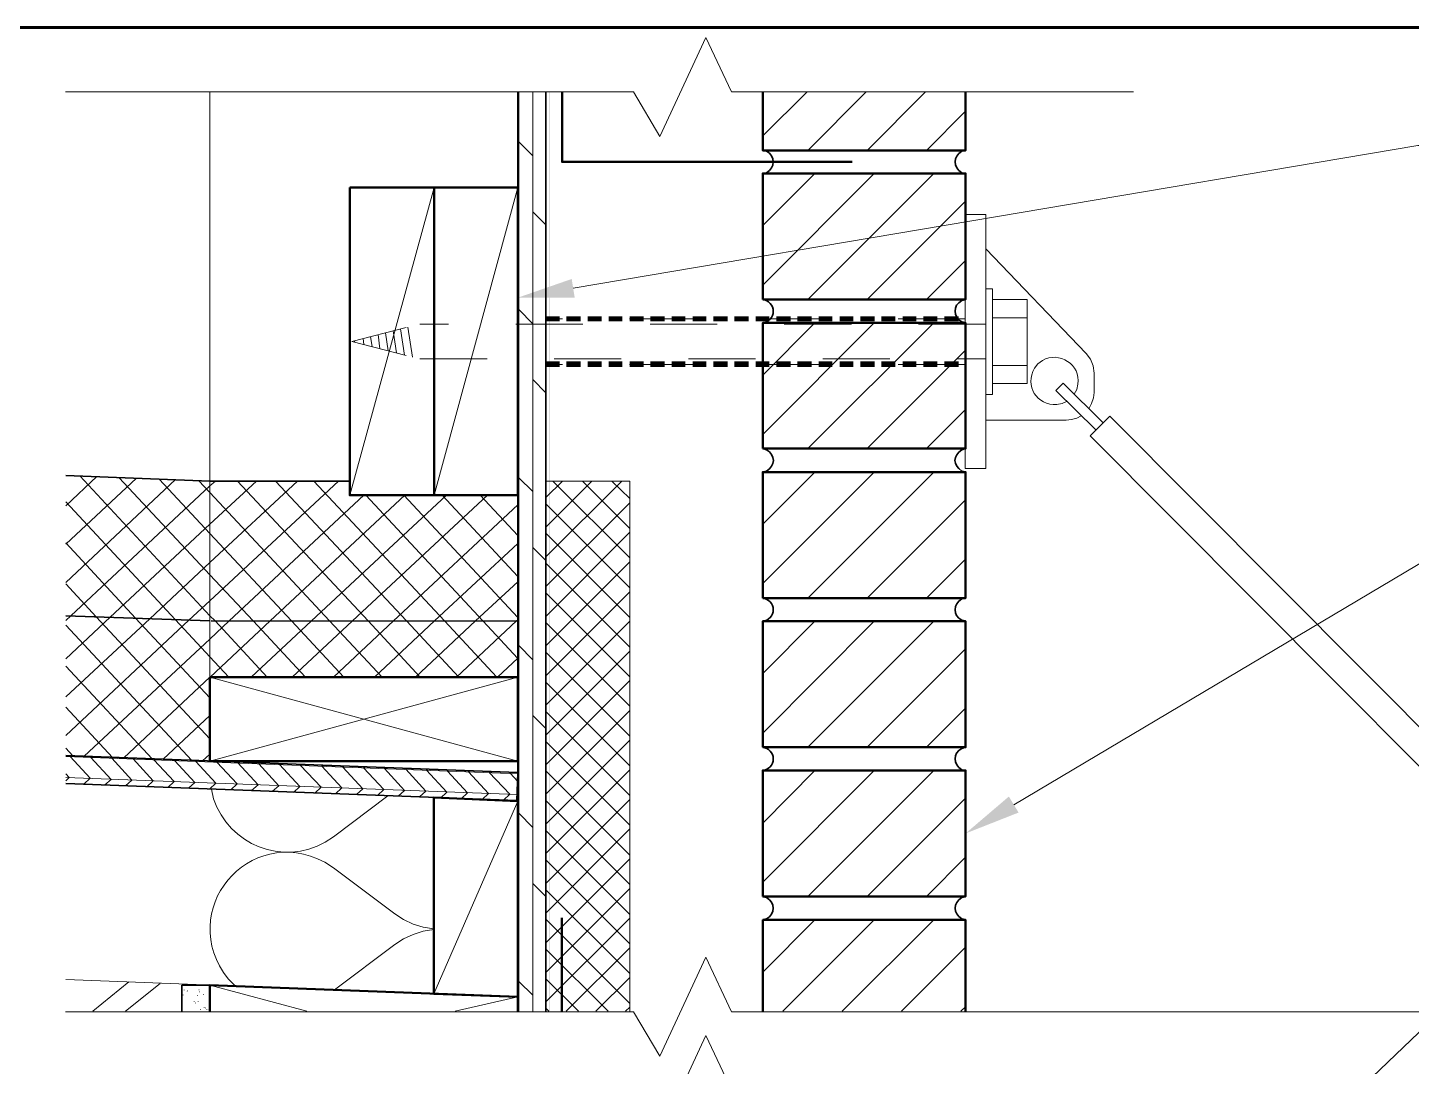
# Model space of a CAD drawing. Header units: inches. Extents: x 5 to 516, y -193 to 129.
# Drawn here: x 338.017 to 340.078, y -10.106 to -8.559 of the extents above; entities that cross this region are included whole.
import ezdxf

# ---------------------------------------------------------------- set-up
doc = ezdxf.new("R2010")
doc.units = ezdxf.units.IN
doc.header["$MEASUREMENT"] = 0
doc.linetypes.add('PDF_IMPORT', pattern=[1, 0.8, -0.2])
doc.layers.add('PDF6_Geometry', color=7, linetype='Continuous')
doc.layers.add('PDF6_Solid Fills', color=7, linetype='Continuous')

msp = doc.modelspace()

# ---------------------------------------------------------------- hatches: boundary and pattern name
at = {"layer": 'PDF6_Solid Fills', "transparency": 33554559}
for points in [[(338.7934793, -10.0244713), (338.7945904, -10.0244713), (338.7945903, -8.655027), (338.7934793, -8.655027)], [(338.7884789, -8.988915), (338.7884789, -8.9966928), (338.80959, -8.9966936), (338.80959, -8.988915)], [(338.8195899, -8.988915), (338.8195899, -8.9966928), (338.840701, -8.9966936), (338.840701, -8.988915)], [(338.851257, -8.988915), (338.851257, -8.9966928), (338.8718125, -8.9966936), (338.8718125, -8.988915)], [(338.8823679, -8.988915), (338.8823679, -8.9966928), (338.9029235, -8.9966936), (338.9029235, -8.988915)], [(338.9134789, -8.988915), (338.9134789, -8.9966928), (338.93459, -8.9966936), (338.93459, -8.988915)], [(338.9445899, -8.988915), (338.9445899, -8.9966928), (338.965701, -8.9966936), (338.965701, -8.988915)], [(338.976257, -8.988915), (338.976257, -8.9966928), (338.9968125, -8.9966936), (338.9968125, -8.988915)], [(339.0073679, -8.988915), (339.0073679, -8.9966928), (339.0279235, -8.9966936), (339.0279235, -8.988915)], [(339.0384789, -8.988915), (339.0384789, -8.9966928), (339.05959, -8.9966936), (339.05959, -8.988915)], [(339.0695899, -8.988915), (339.0695899, -8.9966928), (339.090701, -8.9966936), (339.090701, -8.988915)], [(339.101257, -8.988915), (339.101257, -8.9966928), (339.1218125, -8.9966936), (339.1218125, -8.988915)], [(339.1323679, -8.988915), (339.1323679, -8.9966928), (339.153479, -8.9966936), (339.153479, -8.988915)], [(339.1634789, -8.988915), (339.1634789, -8.9966928), (339.18459, -8.9966936), (339.18459, -8.988915)], [(339.195146, -8.988915), (339.195146, -8.9966928), (339.2157015, -8.9966936), (339.2157015, -8.988915)], [(339.226257, -8.988915), (339.226257, -8.9966928), (339.2468125, -8.9966936), (339.2468125, -8.988915)], [(339.2573679, -8.988915), (339.2573679, -8.9966928), (339.278479, -8.9966936), (339.278479, -8.988915)], [(339.2884789, -8.988915), (339.2884789, -8.9966928), (339.30959, -8.9966936), (339.30959, -8.988915)], [(339.320146, -8.988915), (339.320146, -8.9966928), (339.3407015, -8.9966936), (339.3407015, -8.988915)], [(339.351257, -8.988915), (339.351257, -8.9966928), (339.3718125, -8.9966936), (339.3718125, -8.988915)], [(339.3823679, -8.988915), (339.3823679, -8.9966928), (339.403479, -8.9966936), (339.403479, -8.988915)], [(338.7884789, -9.0561373), (338.7884789, -9.0644707), (338.80959, -9.0644709), (338.80959, -9.0561373)], [(338.8195899, -9.0561373), (338.8195899, -9.0644707), (338.840701, -9.0644709), (338.840701, -9.0561373)], [(338.851257, -9.0561373), (338.851257, -9.0644707), (338.8718125, -9.0644709), (338.8718125, -9.0561373)], [(338.8823679, -9.0561373), (338.8823679, -9.0644707), (338.9029235, -9.0644709), (338.9029235, -9.0561373)], [(338.9134789, -9.0561373), (338.9134789, -9.0644707), (338.93459, -9.0644709), (338.93459, -9.0561373)], [(338.9445899, -9.0561373), (338.9445899, -9.0644707), (338.965701, -9.0644709), (338.965701, -9.0561373)], [(338.976257, -9.0561373), (338.976257, -9.0644707), (338.9968125, -9.0644709), (338.9968125, -9.0561373)], [(339.0073679, -9.0561373), (339.0073679, -9.0644707), (339.0279235, -9.0644709), (339.0279235, -9.0561373)], [(339.0384789, -9.0561373), (339.0384789, -9.0644707), (339.05959, -9.0644709), (339.05959, -9.0561373)], [(339.0695899, -9.0561373), (339.0695899, -9.0644707), (339.090701, -9.0644709), (339.090701, -9.0561373)], [(339.101257, -9.0561373), (339.101257, -9.0644707), (339.1218125, -9.0644709), (339.1218125, -9.0561373)], [(339.1323679, -9.0561373), (339.1323679, -9.0644707), (339.153479, -9.0644709), (339.153479, -9.0561373)], [(339.1634789, -9.0561373), (339.1634789, -9.0644707), (339.18459, -9.0644709), (339.18459, -9.0561373)], [(339.195146, -9.0561373), (339.195146, -9.0644707), (339.2157015, -9.0644709), (339.2157015, -9.0561373)], [(339.226257, -9.0561373), (339.226257, -9.0644707), (339.2468125, -9.0644709), (339.2468125, -9.0561373)], [(339.2573679, -9.0561373), (339.2573679, -9.0644707), (339.278479, -9.0644709), (339.278479, -9.0561373)], [(339.2884789, -9.0561373), (339.2884789, -9.0644707), (339.30959, -9.0644709), (339.30959, -9.0561373)], [(339.320146, -9.0561373), (339.320146, -9.0644707), (339.3407015, -9.0644709), (339.3407015, -9.0561373)], [(339.351257, -9.0561373), (339.351257, -9.0644707), (339.3718125, -9.0644709), (339.3718125, -9.0561373)], [(339.3823679, -9.0561373), (339.3823679, -9.0644707), (339.403479, -9.0644709), (339.403479, -9.0561373)]]:
    msp.add_hatch(color=256, dxfattribs=at).paths.add_polyline_path(points)

# ---------------------------------------------------------------- linework, layer by layer
at = {"layer": 'PDF6_Geometry', "lineweight": 60}
msp.add_lwpolyline([(356.8940342, -11.7255821), (356.8940342, -8.5589156), (334.3940348, -8.5589156), (334.3940348, -12.3344711)], dxfattribs=at)
at = {"layer": 'PDF6_Geometry', "lineweight": 15}
for points in [[(338.0734792, -8.6544717), (338.9195903, -8.6544717), (338.9584792, -8.7211384), (339.027368, -8.5733606), (339.0651458, -8.6544717), (339.6640347, -8.6544717)], [(338.2884789, -8.6550267), (338.2884789, -9.5266933)], [(338.7484794, -10.0244713), (338.7484794, -8.655027)], [(338.7695897, -10.0244713), (338.7695897, -8.655027)], [(339.1118127, -8.7200269), (339.1773682, -8.6550269)], [(339.179035, -8.7416932), (339.2657016, -8.6550266)], [(339.2673675, -8.7416932), (339.3540342, -8.6550266)], [(339.3557012, -8.7416932), (339.4140345, -8.6833599)], [(338.7695897, -8.7500268), (338.7484786, -8.7289157)], [(338.8295906, -8.9472483), (340.0873683, -8.7344706), (340.2468128, -8.7344706)], [(339.1118127, -8.9428041), (339.2779238, -8.7761374)], [(339.1118127, -8.8539154), (339.1895904, -8.7761376)], [(339.179035, -8.9639155), (339.3668127, -8.7761377)], [(338.6223684, -8.7972488), (338.4968128, -9.2555821)], [(338.7473684, -8.7972488), (338.6223684, -9.2555821)], [(339.2673675, -8.9639155), (339.4140342, -8.8172488)], [(338.789035, -8.8528044), (338.7695906, -8.8333599)], [(339.4134789, -9.2155828), (339.4134789, -8.8372494), (339.4440345, -8.8372494)], [(339.4440349, -8.8372494), (339.4440349, -9.2155828), (339.4134794, -9.2155828)], [(338.7484794, -8.8955821), (338.7473683, -8.894471)], [(339.4440349, -8.8883596), (339.5934793, -9.0444707)], [(339.3557012, -8.9639155), (339.4140345, -8.9055821)], [(339.4440349, -9.1055826), (339.4540349, -9.1055826), (339.4540349, -8.9478048), (339.4440349, -8.9478048)], [(339.4540345, -8.9639155), (339.5057012, -8.9639155)], [(339.5057008, -9.0889155), (339.5057008, -8.9639155)], [(338.7695897, -9.0000268), (338.7484786, -8.9789157)], [(338.5834788, -9.005026), (338.5901455, -9.050026)], [(338.7884789, -8.9928043), (338.7884789, -8.9922487)], [(339.1118127, -9.1650263), (339.2779238, -8.9989152)], [(339.1118127, -9.0766937), (339.1895904, -8.998916)], [(339.179035, -9.1861377), (339.3668127, -8.9989155)], [(339.4540345, -8.9911371), (339.5057012, -8.9911371)], [(338.5168126, -9.0222492), (338.5179237, -9.0311381)], [(338.5279232, -9.019471), (338.5301455, -9.0339155)], [(338.539035, -9.0161378), (338.5418128, -9.0372489)], [(338.5501457, -9.0133596), (338.5540346, -9.0405818)], [(338.5612563, -9.0105825), (338.5662563, -9.0433603)], [(338.5723681, -9.0078043), (338.5784792, -9.0466931)], [(338.7473684, -9.0366931), (338.7473684, -9.0294709)], [(339.2673675, -9.1861377), (339.4140342, -9.039471)], [(339.5973677, -9.126694), (339.6018121, -9.1189162), (339.6045899, -9.1105828), (339.605701, -9.1022495), (339.605701, -9.0739162), (339.6040343, -9.0628051), (339.6001454, -9.0528051), (339.5934788, -9.0444717)], [(338.7884789, -9.0605816), (338.7884789, -9.060026)], [(339.4540345, -9.0622487), (339.5057012, -9.0622487)], [(339.5284791, -9.0550265), (339.5218124, -9.0600265), (339.5168124, -9.0661376)], [(338.789035, -9.1028043), (338.7695906, -9.0833599)], [(339.4540345, -9.0889155), (339.5057012, -9.0889155)], [(339.4857016, -9.7166937), (340.5090349, -9.1083604), (340.6684793, -9.1083604)], [(339.619034, -9.1478042), (339.5595896, -9.0883598), (339.5484784, -9.0994709), (339.6079229, -9.1583598)], [(339.5757013, -9.1050265), (339.5795902, -9.0978043), (339.5812569, -9.0900265)], [(339.3557012, -9.1861377), (339.4140345, -9.1278043)], [(339.5501457, -9.120582), (339.5579235, -9.1189154), (339.5651457, -9.115582)], [(338.7484794, -9.1461382), (338.7473683, -9.1444715)], [(339.4440349, -9.1439149), (339.5640349, -9.1439149), (339.5718127, -9.1428038), (339.5795905, -9.1405816), (339.5862571, -9.1372482)], [(339.5995898, -9.1672484), (339.6290342, -9.137804)], [(340.5118122, -10.0244713), (339.6290344, -9.1378047)], [(340.4529234, -10.0244713), (339.5995901, -9.1672491)], [(338.1790339, -9.2300265), (338.0740339, -9.3283598)], [(338.2373676, -9.2322486), (338.0740343, -9.3855819)], [(338.1201462, -9.2278043), (338.0740351, -9.2711377)], [(338.0945906, -9.2266933), (338.2884795, -9.4350266)], [(338.1534782, -9.2294715), (338.2884782, -9.3739159)], [(338.2129242, -9.2316936), (338.2884797, -9.3128047)], [(338.7695897, -9.2500268), (338.7484786, -9.2294712)], [(339.1118127, -9.3872485), (339.2779238, -9.2211374)], [(339.1118127, -9.2989159), (339.1895904, -9.2211382)], [(339.179035, -9.408916), (339.3668127, -9.2211382)], [(338.0740353, -9.4422491), (338.0812575, -9.4350269), (338.2884797, -9.2416935)], [(338.2718118, -9.2339158), (338.2884785, -9.2516935)], [(338.4801451, -9.2344707), (338.2884785, -9.4128041)], [(338.4190343, -9.2344707), (338.2884787, -9.3555818)], [(338.5451453, -9.5266935), (338.466812, -9.4428046), (338.2884787, -9.2516935)], [(338.3579234, -9.2344707), (338.2884789, -9.2989152)], [(338.2968125, -9.2344707), (338.2884792, -9.241693)], [(338.3295906, -9.2344707), (338.5240351, -9.4428041), (338.6018128, -9.5266929)], [(338.3862573, -9.2344707), (338.5812572, -9.4428041), (338.659035, -9.5266929)], [(338.4434788, -9.2344707), (338.6379233, -9.4428041), (338.7157011, -9.5266929)], [(338.914035, -9.2344707), (338.789035, -9.2344707), (338.789035, -10.0244707)], [(338.789035, -9.2589153), (338.8134795, -9.2344709)], [(338.789035, -9.347249), (338.9018128, -9.2344712)], [(338.789035, -9.3033602), (338.8573684, -9.2344713)], [(338.914035, -9.3489162), (338.799035, -9.2344717)], [(338.914035, -9.3050262), (338.8434795, -9.2344707)], [(338.914035, -9.2605825), (338.8873683, -9.2344714)], [(338.914035, -10.0244713), (338.914035, -9.2344714)], [(338.0740353, -9.2655828), (338.2373686, -9.4411384)], [(338.5179236, -9.2555821), (338.3173681, -9.4428043), (338.2884792, -9.4700266), (338.101257, -9.644471)], [(338.5790345, -9.2555821), (338.378479, -9.4428043)], [(338.6407015, -9.2555821), (338.4395904, -9.4428043)], [(338.7473684, -9.2700271), (338.5618128, -9.4428049), (338.4723684, -9.5266938)], [(338.7018124, -9.2555821), (338.5007013, -9.4428043)], [(338.5207019, -9.2555821), (338.6951463, -9.4428043), (338.7473685, -9.4989155)], [(338.5773674, -9.2555821), (338.7473674, -9.4378043)], [(338.6345901, -9.2555821), (338.7473679, -9.3766932)], [(338.6912567, -9.2555821), (338.7473678, -9.3155821)], [(338.789035, -9.3916928), (338.914035, -9.2666928)], [(338.914035, -9.3933599), (338.789035, -9.2683599)], [(339.2673675, -9.408916), (339.4140342, -9.2622493)], [(338.0740353, -9.4994707), (338.1401464, -9.4372485), (338.2884797, -9.2989151)], [(338.4879237, -9.5266935), (338.410146, -9.4428046), (338.2884793, -9.3128046)], [(338.789035, -9.4361377), (338.914035, -9.3105821)], [(338.914035, -9.4378048), (338.789035, -9.3122493)], [(338.0740353, -9.3266937), (338.1779242, -9.4389159), (338.2884797, -9.5572493)], [(338.7473684, -9.3272487), (338.6229239, -9.4428042), (338.5334795, -9.5266931)], [(338.789035, -9.3528043), (338.7695906, -9.3333599)], [(338.0740353, -9.5561373), (338.1990353, -9.4394706), (338.2884797, -9.3555818)], [(338.789035, -9.4800265), (338.914035, -9.3550265)], [(339.3557012, -9.408916), (339.4140345, -9.3505827)], [(338.430701, -9.5266935), (338.3529232, -9.4428046), (338.2884788, -9.3739157)], [(338.914035, -9.4816936), (338.789035, -9.3566936)], [(339.5462575, -10.5755826), (340.8051464, -9.3705827), (340.9645907, -9.3705827)], [(338.0740353, -9.3878046), (338.1190353, -9.4366935), (338.2884797, -9.6183602)], [(338.7473684, -9.3844714), (338.684035, -9.4428047), (338.5945906, -9.5266936)], [(338.7484794, -9.3961382), (338.7473683, -9.3944715)], [(338.0740353, -9.61336), (338.2573686, -9.4416933), (338.2884797, -9.4128045)], [(338.789035, -9.5244714), (338.914035, -9.3994714)], [(338.914035, -9.5261374), (338.789035, -9.4011374)], [(338.3740344, -9.5266935), (338.2962566, -9.4428046), (338.2884788, -9.4350268)], [(338.0740353, -9.4489155), (338.2618131, -9.6505822)], [(338.3168128, -9.5266935), (338.2884795, -9.4961379), (338.2373684, -9.4411379)], [(338.3784787, -9.4428041), (338.2890342, -9.5266929)], [(338.4395907, -9.4428041), (338.3501462, -9.5266929)], [(338.5007016, -9.4428041), (338.4112571, -9.5266929)], [(338.7473684, -9.441138), (338.7451461, -9.4428047), (338.6557017, -9.5266936)], [(338.789035, -9.5683602), (338.914035, -9.4433602)], [(338.914035, -9.5700262), (338.789035, -9.4450262)], [(339.1118127, -9.6100268), (339.2779238, -9.4433602)], [(339.1118127, -9.5211382), (339.1895904, -9.4433604)], [(339.179035, -9.6311382), (339.3668127, -9.4433604)], [(338.7695897, -9.5005817), (338.7484786, -9.4794706)], [(338.7473684, -9.4983596), (338.7168128, -9.5266929)], [(338.789035, -9.6128051), (338.914035, -9.4878051)], [(338.914035, -9.6144711), (338.789035, -9.4894711)], [(339.2673675, -9.6311382), (339.4140342, -9.4844715)], [(338.0740353, -9.5100264), (338.2023686, -9.6483597)], [(338.2884789, -9.5266935), (338.1601456, -9.6466935)], [(338.7473684, -9.6516935), (338.2884795, -9.5266935)], [(338.7473684, -9.5266935), (338.2884795, -9.6516935)], [(338.789035, -9.6572488), (338.914035, -9.5316933)], [(338.914035, -9.658916), (338.789035, -9.533916)], [(338.0740353, -9.5711384), (338.1434798, -9.6461384)], [(338.789035, -9.7011376), (338.914035, -9.5761376)], [(338.914035, -9.7028048), (338.789035, -9.5778048)], [(339.3557012, -9.6311382), (339.4140345, -9.5728049)], [(338.2884789, -9.5839151), (338.2190345, -9.6489151)], [(338.789035, -9.6033604), (338.7695906, -9.583916)], [(338.789035, -9.7455825), (338.914035, -9.6205825)], [(338.914035, -9.7472485), (338.789035, -9.6222485)], [(338.0740353, -9.6322493), (338.0845909, -9.6439159)], [(338.0812578, -9.6439149), (338.0801467, -9.645026)], [(338.2884789, -9.6411378), (338.2773678, -9.6511378)], [(338.7473684, -9.6705827), (338.074035, -9.6450272)], [(338.1007011, -9.686138), (338.1101455, -9.6772491), (338.0801455, -9.6450269)], [(338.1129237, -9.6450271), (338.1112571, -9.6461382)], [(338.1318132, -9.6872485), (338.1412576, -9.6789152), (338.1112576, -9.6461374)], [(338.1440336, -9.6461382), (338.1423669, -9.6472493)], [(338.162923, -9.6883596), (338.1723675, -9.6800262), (338.1423675, -9.6472485)], [(338.1751457, -9.6472492), (338.1740346, -9.6483603)], [(338.1945912, -9.6900262), (338.2040357, -9.6811373), (338.1740357, -9.6483595)], [(338.2257011, -9.6911384), (338.2351455, -9.6822495), (338.2051455, -9.6500273)], [(338.2062578, -9.6483603), (338.2051467, -9.650027)], [(338.256812, -9.6922483), (338.2662565, -9.6833594), (338.2362565, -9.6511372)], [(338.2379237, -9.6494714), (338.2362571, -9.651138)], [(338.287923, -9.6933605), (338.2973675, -9.6844716), (338.2673675, -9.6522494)], [(338.2690347, -9.6511374), (338.2673681, -9.6522485)], [(338.3195901, -9.6944705), (338.3290345, -9.6855816), (338.2990345, -9.6533593)], [(338.3001457, -9.6522485), (338.2990346, -9.6533596)], [(338.3507011, -9.6955821), (338.3601455, -9.6872487), (338.3301455, -9.654471)], [(338.3312567, -9.6533595), (338.3301456, -9.6544706)], [(338.3623676, -9.6544717), (338.3612565, -9.6555828)], [(338.381812, -9.6966931), (338.3912565, -9.6883598), (338.3612565, -9.655582)], [(338.412923, -9.6983597), (338.4223675, -9.6894709), (338.3923675, -9.6566931)], [(338.3940347, -9.6555817), (338.392368, -9.6566928)], [(338.4251457, -9.6566939), (338.423479, -9.6583605)], [(338.4445901, -9.6994708), (338.4540345, -9.6905819), (338.423479, -9.6583597)], [(338.4757011, -9.7005819), (338.4851455, -9.691693), (338.4551455, -9.6594708)], [(338.4562567, -9.6578038), (338.4551456, -9.6594705)], [(338.4873676, -9.659471), (338.4862565, -9.6605821)], [(338.506812, -9.7016929), (338.5162565, -9.6928041), (338.4862565, -9.6605818)], [(338.537923, -9.702804), (338.5473675, -9.6939151), (338.5173675, -9.6616929)], [(338.5190347, -9.660582), (338.517368, -9.6616931)], [(338.5501457, -9.6616931), (338.548479, -9.6628042)], [(338.5690351, -9.7039156), (338.5784796, -9.6955823), (338.5484796, -9.6628045)], [(338.5812567, -9.6628041), (338.5801455, -9.6639153)], [(338.6007011, -9.7050267), (338.6101455, -9.6966934), (338.5801455, -9.6639156)], [(338.6123676, -9.6639152), (338.6112565, -9.6650263)], [(338.631812, -9.7066933), (338.6412565, -9.6978044), (338.6112565, -9.6650266)], [(338.6434797, -9.6650263), (338.6423686, -9.6666929)], [(338.7484794, -9.6461382), (338.7473683, -9.645027)], [(338.789035, -9.7894713), (338.914035, -9.6644713)], [(338.7457012, -9.7016937), (338.0740345, -9.6761382)], [(338.0740357, -9.6811381), (338.0790357, -9.6761381), (338.0740357, -9.6705825)], [(338.662923, -9.7078044), (338.6723675, -9.6989155), (338.6423675, -9.6666933)], [(338.6751457, -9.6661373), (338.673479, -9.667804)], [(338.6940351, -9.7089154), (338.7034796, -9.7000265), (338.6734796, -9.6678043)], [(338.7257011, -9.7100265), (338.7351455, -9.7011376), (338.7045899, -9.6689154)], [(338.7062567, -9.6678045), (338.70459, -9.6689156)], [(338.7373676, -9.6689156), (338.7362565, -9.6700267)], [(338.7468123, -9.6816934), (338.7362567, -9.6700267)], [(338.914035, -9.7916934), (338.789035, -9.6661379)], [(339.1118127, -9.7439153), (339.1895904, -9.665582)], [(339.1118127, -9.832249), (339.2779238, -9.6655824)], [(339.179035, -9.8533604), (339.3668127, -9.6655826)], [(338.2907011, -9.6933602), (338.2940344, -9.7078046)], [(338.5534789, -9.7033597), (338.4723678, -9.7644709)], [(338.7473684, -9.7111372), (338.6218128, -9.9983594)], [(338.789035, -9.8339151), (338.914035, -9.7089151)], [(338.914035, -9.8355822), (338.789035, -9.7105822)], [(339.2673675, -9.8533604), (339.4140342, -9.7066938)], [(338.7695897, -9.7505817), (338.7484786, -9.7294706)], [(338.4601455, -9.772249), (338.4723677, -9.7644713)], [(338.789035, -9.87836), (338.914035, -9.7528044)], [(338.914035, -9.880026), (338.789035, -9.755026)], [(338.6218121, -9.9016927), (338.6062566, -9.8989149), (338.5912566, -9.8944704), (338.5768121, -9.8878038), (338.5640343, -9.8794704), (338.4723677, -9.8105816), (338.4595899, -9.8022482)], [(338.789035, -9.9222488), (338.914035, -9.7972488)], [(338.914035, -9.9239159), (338.789035, -9.7989159)], [(339.3557012, -9.8533604), (339.4140345, -9.7950271)], [(338.789035, -9.8533604), (338.7695906, -9.833916)], [(338.789035, -9.9666937), (338.914035, -9.8416937)], [(338.914035, -9.9683597), (338.789035, -9.8433597)], [(338.789035, -10.0105825), (338.914035, -9.8855825)], [(338.914035, -10.0128046), (338.789035, -9.887249)], [(339.1118127, -9.9661376), (339.1895904, -9.8883598)], [(339.1418126, -10.0244713), (339.2779237, -9.8883602)], [(339.2301451, -10.0244713), (339.3668118, -9.8883602)], [(338.6218123, -9.9028045), (338.6062567, -9.9050268), (338.5912567, -9.9100268), (338.5768123, -9.9166934), (338.5640345, -9.9250268), (338.4740345, -9.992249)], [(338.7484794, -9.8966931), (338.7473683, -9.8950265)], [(338.881813, -10.0244713), (338.7890352, -9.9316936)], [(338.8190349, -10.0244713), (338.9140349, -9.9300269)], [(339.3184788, -10.0244713), (339.4140344, -9.9289158)], [(338.0734792, -10.0250263), (338.9195903, -10.0250263), (338.9584792, -10.0911374), (339.027368, -9.9439152), (339.0651458, -10.0250263), (340.7012568, -10.0250263)], [(338.8634787, -10.0244713), (338.9140342, -9.9739158)], [(338.0740353, -9.9772482), (338.7473686, -10.0028038)], [(338.1140337, -10.0244713), (338.1679226, -9.9805825)], [(338.1629228, -10.0244713), (338.2145895, -9.9828047)], [(338.2501466, -9.9922493), (338.2501466, -9.9928049)], [(338.2540348, -9.9855818), (338.2534792, -9.9855818)], [(338.2551447, -9.9944714), (338.2545891, -9.9939159)], [(338.2579229, -9.9855818), (338.2579229, -9.9850262)], [(338.2723679, -9.9922493), (338.2718124, -9.9922493)], [(338.4329231, -10.0244713), (338.2884787, -9.9855825)], [(338.315701, -9.9761371), (338.3262566, -9.9866927)], [(338.7695897, -10.0005817), (338.7484786, -9.9800262)], [(338.8373681, -10.0244713), (338.7890347, -9.976138)], [(338.2484783, -10.0005817), (338.2484783, -10.0000262)], [(338.2651454, -10.0100264), (338.2651454, -10.0094708)], [(338.2668126, -10.0122485), (338.2668126, -10.0116929)], [(338.2701458, -10.0011378), (338.2695902, -10.0011378)], [(338.2712568, -10.0105825), (338.2712568, -10.0100269)], [(338.273479, -9.9955825), (338.2729234, -9.9955825)], [(338.2790343, -9.9994707), (338.2784788, -9.9994707)], [(338.287924, -10.0133596), (338.287924, -10.012804)], [(338.7473684, -10.0028039), (338.654035, -10.0244705)], [(338.27459, -10.0216931), (338.2740345, -10.0216931)], [(338.2801454, -10.019471), (338.2801454, -10.0189154)], [(338.2818125, -10.019471), (338.2818125, -10.0200265)], [(338.2840347, -10.0216931), (338.2840347, -10.0211376)], [(338.2873679, -10.0216931), (338.2868123, -10.0211376)], [(338.7934793, -10.0244713), (338.7890348, -10.0200269)], [(338.9073686, -10.0244713), (338.9140353, -10.0183602)], [(339.4068125, -10.0244713), (339.4140347, -10.0178047)], [(338.0734792, -10.1416928), (338.9195903, -10.1416928), (338.9584792, -10.2083594), (339.027368, -10.0605816), (339.0651458, -10.1416928), (341.1157013, -10.1416928)]]:
    msp.add_lwpolyline(points, dxfattribs=at)
at = {"layer": 'PDF6_Geometry', "lineweight": 35}
for points in [[(338.7473684, -8.6550267), (338.7473684, -10.0244711)], [(338.789035, -10.0244713), (338.789035, -8.655027)], [(339.1173682, -8.7428041), (339.1118127, -8.741693)], [(339.414035, -8.7416932), (339.4084794, -8.7428044)], [(339.1118127, -8.7761374), (339.1173682, -8.7750263)], [(339.4084794, -8.7750266), (339.414035, -8.7761377)], [(339.414035, -8.9639155), (339.4084794, -8.9655821)], [(339.4084794, -8.9972488), (339.414035, -8.9989155)], [(339.1173682, -9.1878046), (339.1118127, -9.1861379)], [(339.414035, -9.1861377), (339.4084794, -9.1878043)], [(338.4968123, -9.2344707), (338.2884789, -9.2344707), (338.0740345, -9.2261374)], [(339.1118127, -9.2211379), (339.1173682, -9.2194713)], [(339.4084794, -9.219471), (339.414035, -9.2211377)], [(339.414035, -9.408916), (339.4084794, -9.4100271)], [(338.2884789, -9.4428041), (338.0740345, -9.4350263)], [(338.2901461, -9.4428041), (338.7484794, -9.4433596)], [(339.4084794, -9.4416938), (339.414035, -9.4433604)], [(338.7473684, -9.6689156), (338.074035, -9.64336)], [(339.414035, -9.6311382), (339.4084794, -9.6328049)], [(339.4084794, -9.6644715), (339.414035, -9.6655826)], [(338.0740353, -9.6850266), (338.745702, -9.7105822), (338.7473686, -9.6689155)], [(338.7473684, -9.7200269), (338.7473684, -9.8450269)], [(339.1173682, -9.8550262), (339.1118127, -9.8533596)], [(339.414035, -9.8533604), (339.4084794, -9.8550271)], [(339.1118127, -9.8883596), (339.1173682, -9.8866929)], [(339.4084794, -9.8866938), (339.414035, -9.8883604)], [(338.2884789, -10.0244713), (338.2884789, -9.9855825), (338.2468123, -9.9855825), (338.2468123, -10.0244713)]]:
    msp.add_lwpolyline(points, dxfattribs=at)
at = {"layer": 'PDF6_Geometry', "lineweight": 50}
for points in [[(339.2451462, -8.7589153), (338.812924, -8.7589153), (338.812924, -8.6550264)], [(339.414035, -8.6550267), (339.414035, -8.7416934), (339.1118128, -8.7416934), (339.1118128, -8.6550267)], [(338.6218123, -9.9983602), (338.6218123, -9.706138), (338.7473678, -9.711138)], [(338.7473684, -9.7111372), (338.7473684, -10.0028039)], [(338.7473684, -9.8450269), (338.7473684, -9.7200269)], [(338.8129235, -10.0244713), (338.8129235, -9.8850269)], [(339.1118127, -9.8883596), (339.4140349, -9.8883596), (339.4140349, -10.0244707)], [(339.1118127, -10.0244713), (339.1118127, -9.8883602)], [(338.7473684, -10.0244713), (338.7473684, -10.0028047), (338.2884795, -9.9855825), (338.2884795, -10.0244713)], [(338.6218123, -9.9983596), (338.7473678, -10.002804)]]:
    msp.add_lwpolyline(points, dxfattribs=at)
for points in [[(339.1118127, -8.9639152), (339.1118127, -8.7761374), (339.4140349, -8.7761374), (339.4140349, -8.9639152)], [(338.4968123, -8.7972488), (338.4968123, -9.2555821), (338.6223678, -9.2555821), (338.6223678, -8.7972488)], [(338.6223684, -8.7972488), (338.6223684, -9.2555821), (338.7473684, -9.2555821), (338.7473684, -8.7972488)], [(339.1118127, -9.1861379), (339.1118127, -8.9989157), (339.4140349, -8.9989157), (339.4140349, -9.1861379)], [(339.1118127, -9.4089157), (339.1118127, -9.2211379), (339.4140349, -9.2211379), (339.4140349, -9.4089157)], [(339.1118127, -9.6311379), (339.1118127, -9.4433602), (339.4140349, -9.4433602), (339.4140349, -9.6311379)], [(338.2884795, -9.6516935), (338.2884795, -9.5266935), (338.7473684, -9.5266935), (338.7473684, -9.6516935)], [(339.1118127, -9.8533602), (339.1118127, -9.6655824), (339.4140349, -9.6655824), (339.4140349, -9.8533602)]]:
    msp.add_lwpolyline(points, close=True, dxfattribs=at)
at = {"layer": 'PDF6_Geometry', "linetype": 'PDF_IMPORT', "lineweight": 15, "ltscale": 0.041369}
msp.add_lwpolyline([(338.5807017, -9.0055821), (338.5001458, -9.0266937), (338.5807011, -9.0472487)], dxfattribs=at)
at = {"layer": 'PDF6_Geometry', "linetype": 'PDF_IMPORT', "lineweight": 15, "ltscale": 0.041667}
for points in [[(339.4440349, -9.0005818), (338.601257, -9.0005818)], [(338.601257, -9.0522492), (339.444035, -9.0522492)]]:
    msp.add_lwpolyline(points, dxfattribs=at)
at = {"layer": 'PDF6_Geometry', "linetype": 'PDF_IMPORT', "lineweight": 15, "ltscale": 0.021111}
for points in [[(339.4134789, -8.9928043), (338.7990343, -8.9928043)], [(339.4134789, -9.0605816), (338.7990343, -9.0605816)]]:
    msp.add_lwpolyline(points, dxfattribs=at)
at = {"layer": 'PDF6_Geometry', "lineweight": 0}
for points in [[(339.4134789, -8.988915), (339.4134789, -8.9966928)], [(339.4134789, -9.0561373), (339.4134789, -9.0644707)]]:
    msp.add_lwpolyline(points, dxfattribs=at)
at = {"layer": 'PDF6_Geometry', "lineweight": 15}
msp.add_lwpolyline([(338.5045903, -9.0278047), (338.5040348, -9.0255824)], close=True, dxfattribs=at)
at = {"layer": 'PDF6_Geometry', "lineweight": 35}
for centre, radius, start, end in [((339.1099476, -8.9814157), 0.0175991, 276.0833897, 83.9166103), ((339.1103047, -9.4261379), 0.0172881, 275.00392, 84.99608), ((339.1103047, -9.6483602), 0.0172881, 275.00392, 84.99608)]:
    msp.add_arc(centre, radius, start, end, dxfattribs=at)
for points in [[(339.1173682, -8.7750263), (339.1310904, -8.7678133), (339.1310904, -8.750017), (339.1173682, -8.7428041)], [(339.4084794, -8.7428044), (339.3948683, -8.7511932), (339.3948776, -8.7666377), (339.4084794, -8.7750266)], [(339.4084794, -8.9655821), (339.3945165, -8.9726655), (339.3953128, -8.9896099), (339.4084794, -8.9972488)], [(339.1173682, -9.2194713), (339.1311645, -9.2118416), (339.1311738, -9.1954342), (339.1173682, -9.1878046)], [(339.4084794, -9.1878043), (339.3947943, -9.1965543), (339.3947943, -9.2107303), (339.4084794, -9.219471)], [(339.4084794, -9.4100271), (339.3953035, -9.417666), (339.3945165, -9.4346104), (339.4084794, -9.4416938)], [(339.4084794, -9.6328049), (339.3945165, -9.6398882), (339.3953035, -9.6568326), (339.4084794, -9.6644715)], [(339.1173682, -9.8866929), (339.1310719, -9.8792022), (339.1311275, -9.8624892), (339.1173682, -9.8550262)], [(339.4084794, -9.8550271), (339.3948128, -9.8636104), (339.3949146, -9.8781012), (339.4084794, -9.8866938)]]:
    msp.add_open_spline(points, degree=3, dxfattribs=at)
at = {"layer": 'PDF6_Geometry', "lineweight": 15}
for points in [[(339.5812569, -9.0900265), (339.5861087, -9.0614431), (339.5531365, -9.0397209), (339.5284791, -9.0550265)], [(339.5168124, -9.0661376), (339.501118, -9.0921561), (339.5202106, -9.1226746), (339.5501457, -9.120582)], [(338.2940344, -9.7078046), (338.3168955, -9.7765361), (338.3969048, -9.8088046), (338.4601455, -9.772249)], [(338.4595899, -9.8022482), (338.345914, -9.7427482), (338.2361825, -9.8755723), (338.315701, -9.9761371)]]:
    msp.add_open_spline(points, degree=3, dxfattribs=at)
at = {"layer": 'PDF6_Solid Fills', "lineweight": 50, "transparency": 33554559}
for points in [[(338.8318128, -8.9611372), (338.7473683, -8.9611372), (338.8273683, -8.9333595)], [(339.4929241, -9.7283604), (339.4140352, -9.7594715), (339.4784796, -9.7044715)]]:
    msp.add_solid(points, dxfattribs=at)

doc.saveas('drawing.dxf')
